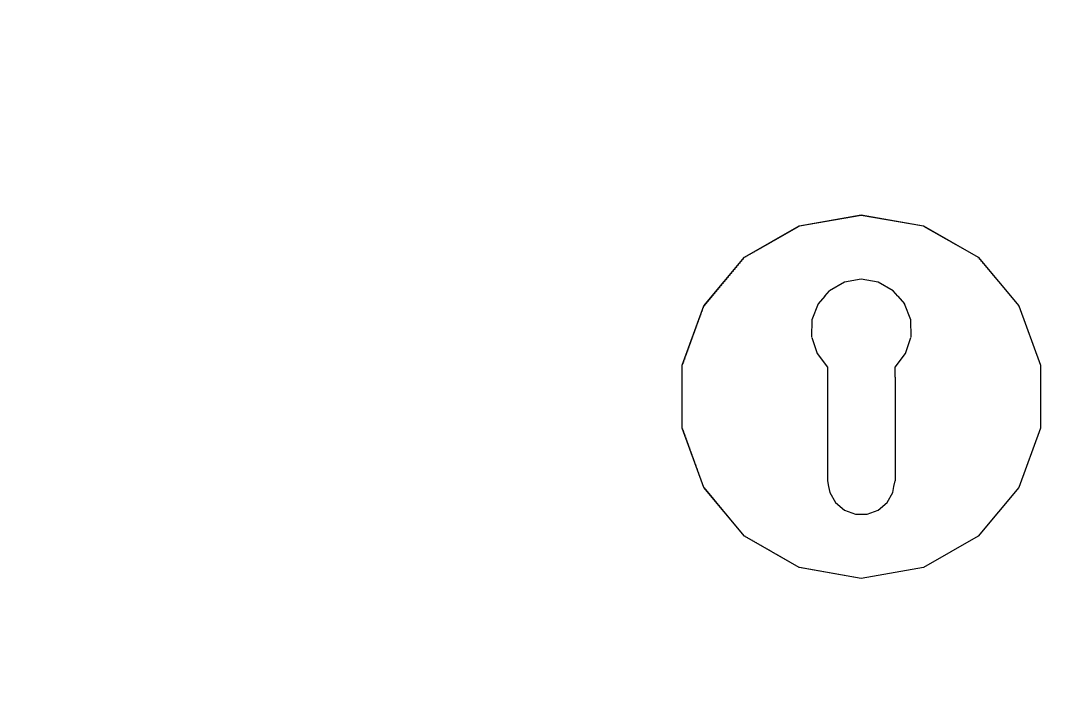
# Model space of a CAD drawing. Header units: millimetres. Extents: x -15634 to 67596, y -3027 to 55843.
# Drawn here: x 22991.6 to 23145.6, y 6479.5 to 6581.4 of the extents above; entities that cross this region are included whole.
import ezdxf

# ---------------------------------------------------------------- set-up
doc = ezdxf.new("R2010")
doc.units = ezdxf.units.MM
doc.header["$MEASUREMENT"] = 0
doc.set_wipeout_variables(frame=1)
doc.linetypes.add('Wipeout_Contour', pattern=[1000, 0, -1000])
doc.layers.add('Dimensioning - General', color=7, linetype='Continuous')
doc.layers.add('Structural - Bearing', color=7, linetype='Continuous')
for name, color, linetype, lineweight, true_color in [('Dimensioning - General_Pen_No__61', 7, 'Continuous', 20, 0x6a6a6a), ('Dimensioning - General_Pen_No__88', 7, 'Continuous', 20, 0xfd4435), ('Structural - Bearing_Pen_No__82', 7, 'Continuous', 20, 0xaaaaaa)]:
    doc.layers.add(name, color=color, linetype=linetype, lineweight=lineweight, true_color=true_color)
doc.styles.add('GENERATED_STYLE_6', font='calibril.ttf')
doc.dimstyles.new('GENERATED_STYLE__3', dxfattribs={"dimtxt": 195.999997, "dimasz": 106.4, "dimexe": 0.18, "dimexo": 0.0625, "dimgap": 0.09, "dimtad": 1, "dimdec": 0, "dimlfac": 0.1, "dimzin": 0, "dimdsep": 46, "dimtxsty": 'GENERATED_STYLE_6', "dimblk": 'ARROWHEAD_2', "dimblk1": 'ARROWHEAD_2', "dimblk2": 'ARROWHEAD_2', "dimcen": 0.09, "dimse1": 1, "dimse2": 1, "dimclrd": 256, "dimclre": 256, "dimclrt": 256, "dimadec": 0, "dimazin": 0, "dimtfac": 1, "dimtdec": 4, "dimtmove": 0, "dimatfit": 3, "dimfxl": 1, "dimtolj": 1, "dimtzin": 0, "dimarcsym": 0})

# ---------------------------------------------------------------- blocks, each defined once
blk = doc.blocks.new('*D78')
at = {"layer": 'Dimensioning - General_Pen_No__61', "color": 251, "linetype": 'Continuous', "lineweight": 20, "true_color": 0x6a6a6a, "transparency": 16777216}
for p, q in [((27524.43, 5625.6), (27524.43, 7825.6)), ((27454.43, 5666.02), (27594.43, 5585.19)), ((27629.43, 5625.6), (27419.43, 5625.6)), ((27524.43, 5425.6), (27524.43, 5625.6)), ((27454.43, 5466.02), (27594.43, 5385.19))]:
    blk.add_line(p, q, dxfattribs=at)
blk = doc.blocks.new('ARROWHEAD_2')
at = {"color": 0, "linetype": 'Continuous', "lineweight": 0}
for p, q in [((-0.3781, -0.655), (0.3781, 0.655)), ((0, 0), (-1, 0))]:
    blk.add_line(p, q, dxfattribs=at)
blk = doc.blocks.new('*D79')
at = {"layer": 'Dimensioning - General_Pen_No__61', "color": 251, "linetype": 'Continuous', "lineweight": 20, "true_color": 0x6a6a6a, "transparency": 16777216}
for p, q in [((27524.43, 7825.6), (27524.43, 8095.6)), ((27454.43, 7866.02), (27594.43, 7785.19)), ((27629.43, 7825.6), (27419.43, 7825.6)), ((27524.43, 5625.6), (27524.43, 7825.6)), ((27454.43, 5666.02), (27594.43, 5585.19))]:
    blk.add_line(p, q, dxfattribs=at)
at = {"layer": 'Dimensioning - General_Pen_No__88', "color": 20, "lineweight": 20, "true_color": 0xfd4435, "transparency": 16777216, "char_height": 196, "attachment_point": 7, "rotation": 90, "style": 'GENERATED_STYLE_6'}
for s, insert in [('\\A1;{\\pql;\\fCalibri Light|b0|i0|c0|p34;27}', (27485.23, 7467.36)), ('\\A1;{\\pql;\\fCalibri Light|b0|i0|c0|p34;220}', (27485.23, 6487.27)), ('\\A1;{\\pql;\\fCalibri Light|b0|i0|c0|p34;20}', (27485.23, 5666.06))]:
    blk.add_mtext(s, dxfattribs=dict(at, insert=insert))
blk = doc.blocks.new('*D86')
at = {"layer": 'Dimensioning - General_Pen_No__61', "color": 251, "linetype": 'Continuous', "lineweight": 20, "true_color": 0x6a6a6a, "transparency": 16777216}
for p, q in [((28074.43, 5625.6), (28074.43, 8095.6)), ((28004.43, 5666.02), (28144.43, 5585.19)), ((28179.43, 5625.6), (27969.43, 5625.6)), ((28074.43, 5425.6), (28074.43, 5625.6)), ((28004.43, 5466.02), (28144.43, 5385.19))]:
    blk.add_line(p, q, dxfattribs=at)
blk = doc.blocks.new('*D87')
at = {"layer": 'Dimensioning - General_Pen_No__61', "color": 251, "linetype": 'Continuous', "lineweight": 20, "true_color": 0x6a6a6a, "transparency": 16777216}
for p, q in [((28004.43, 8136.02), (28144.43, 8055.19)), ((28179.43, 8095.6), (27969.43, 8095.6)), ((28074.43, 5625.6), (28074.43, 8095.6)), ((28004.43, 5666.02), (28144.43, 5585.19))]:
    blk.add_line(p, q, dxfattribs=at)
at = {"layer": 'Dimensioning - General_Pen_No__88', "color": 20, "lineweight": 20, "true_color": 0xfd4435, "transparency": 16777216, "char_height": 196, "attachment_point": 7, "rotation": 90, "style": 'GENERATED_STYLE_6'}
for s, insert in [('\\A1;{\\pql;\\fCalibri Light|b0|i0|c0|p34;20}', (28035.23, 7737.36)), ('\\A1;{\\pql;\\fCalibri Light|b0|i0|c0|p34;247}', (28035.23, 6622.27))]:
    blk.add_mtext(s, dxfattribs=dict(at, insert=insert))
blk = doc.blocks.new('*D121')
at = {"layer": 'Dimensioning - General_Pen_No__61', "color": 251, "linetype": 'Continuous', "lineweight": 20, "true_color": 0x6a6a6a, "transparency": 16777216}
for p, q in [((28624.43, 5625.6), (28624.43, 8295.6)), ((28554.43, 5666.02), (28694.43, 5585.19)), ((28729.43, 5625.6), (28519.43, 5625.6)), ((28624.43, 2955.6), (28624.43, 5625.6)), ((28554.43, 2996.02), (28694.43, 2915.19)), ((28729.43, 2955.6), (28519.43, 2955.6)), ((28624.43, 495.6), (28624.43, 2955.6))]:
    blk.add_line(p, q, dxfattribs=at)
at = {"layer": 'Dimensioning - General_Pen_No__88', "color": 20, "lineweight": 20, "true_color": 0xfd4435, "transparency": 16777216, "insert": (28585.23, 4052.27), "char_height": 196, "attachment_point": 7, "rotation": 90, "style": 'GENERATED_STYLE_6'}
blk.add_mtext('\\A1;{\\pql;\\fCalibri Light|b0|i0|c0|p34;267}', dxfattribs=at)
blk = doc.blocks.new('*D122')
at = {"layer": 'Dimensioning - General_Pen_No__61', "color": 251, "linetype": 'Continuous', "lineweight": 20, "true_color": 0x6a6a6a, "transparency": 16777216}
for p, q in [((28554.43, 8336.02), (28694.43, 8255.19)), ((28729.43, 8295.6), (28519.43, 8295.6)), ((28624.43, 5625.6), (28624.43, 8295.6)), ((28554.43, 5666.02), (28694.43, 5585.19))]:
    blk.add_line(p, q, dxfattribs=at)
at = {"layer": 'Dimensioning - General_Pen_No__88', "color": 20, "lineweight": 20, "true_color": 0xfd4435, "transparency": 16777216, "insert": (28585.23, 6722.27), "char_height": 196, "attachment_point": 7, "rotation": 90, "style": 'GENERATED_STYLE_6'}
blk.add_mtext('\\A1;{\\pql;\\fCalibri Light|b0|i0|c0|p34;267}', dxfattribs=at)
blk = doc.blocks.new('*D174')
at = {"layer": 'Dimensioning - General_Pen_No__61', "color": 251, "linetype": 'Continuous', "lineweight": 20, "true_color": 0x6a6a6a, "transparency": 16777216}
for p, q in [((35034.93, 5625.6), (35034.93, 7825.6)), ((34964.93, 5666.02), (35104.93, 5585.19)), ((35139.93, 5625.6), (34929.93, 5625.6)), ((35034.93, 5425.6), (35034.93, 5625.6)), ((34964.93, 5466.02), (35104.93, 5385.19))]:
    blk.add_line(p, q, dxfattribs=at)
blk = doc.blocks.new('*D175')
at = {"layer": 'Dimensioning - General_Pen_No__61', "color": 251, "linetype": 'Continuous', "lineweight": 20, "true_color": 0x6a6a6a, "transparency": 16777216}
for p, q in [((35034.93, 7825.6), (35034.93, 8095.6)), ((34964.93, 7866.02), (35104.93, 7785.19)), ((35139.93, 7825.6), (34929.93, 7825.6)), ((35034.93, 5625.6), (35034.93, 7825.6)), ((34964.93, 5666.02), (35104.93, 5585.19))]:
    blk.add_line(p, q, dxfattribs=at)
at = {"layer": 'Dimensioning - General_Pen_No__88', "color": 20, "lineweight": 20, "true_color": 0xfd4435, "transparency": 16777216, "char_height": 196, "attachment_point": 7, "rotation": 90, "style": 'GENERATED_STYLE_6'}
for s, insert in [('\\A1;{\\pql;\\fCalibri Light|b0|i0|c0|p34;27}', (34995.73, 7467.36)), ('\\A1;{\\pql;\\fCalibri Light|b0|i0|c0|p34;220}', (34995.73, 6487.27)), ('\\A1;{\\pql;\\fCalibri Light|b0|i0|c0|p34;20}', (34995.73, 5666.06))]:
    blk.add_mtext(s, dxfattribs=dict(at, insert=insert))
blk = doc.blocks.new('*D182')
at = {"layer": 'Dimensioning - General_Pen_No__61', "color": 251, "linetype": 'Continuous', "lineweight": 20, "true_color": 0x6a6a6a, "transparency": 16777216}
for p, q in [((35584.93, 5625.6), (35584.93, 8095.6)), ((35514.93, 5666.02), (35654.93, 5585.19)), ((35689.93, 5625.6), (35479.93, 5625.6)), ((35584.93, 5425.6), (35584.93, 5625.6)), ((35514.93, 5466.02), (35654.93, 5385.19))]:
    blk.add_line(p, q, dxfattribs=at)
blk = doc.blocks.new('*D183')
at = {"layer": 'Dimensioning - General_Pen_No__61', "color": 251, "linetype": 'Continuous', "lineweight": 20, "true_color": 0x6a6a6a, "transparency": 16777216}
for p, q in [((35514.93, 8136.02), (35654.93, 8055.19)), ((35689.93, 8095.6), (35479.93, 8095.6)), ((35584.93, 5625.6), (35584.93, 8095.6)), ((35514.93, 5666.02), (35654.93, 5585.19))]:
    blk.add_line(p, q, dxfattribs=at)
at = {"layer": 'Dimensioning - General_Pen_No__88', "color": 20, "lineweight": 20, "true_color": 0xfd4435, "transparency": 16777216, "char_height": 196, "attachment_point": 7, "rotation": 90, "style": 'GENERATED_STYLE_6'}
for s, insert in [('\\A1;{\\pql;\\fCalibri Light|b0|i0|c0|p34;20}', (35545.73, 7737.36)), ('\\A1;{\\pql;\\fCalibri Light|b0|i0|c0|p34;247}', (35545.73, 6622.27))]:
    blk.add_mtext(s, dxfattribs=dict(at, insert=insert))
blk = doc.blocks.new('*D217')
at = {"layer": 'Dimensioning - General_Pen_No__61', "color": 251, "linetype": 'Continuous', "lineweight": 20, "true_color": 0x6a6a6a, "transparency": 16777216}
for p, q in [((36134.93, 5625.6), (36134.93, 8295.6)), ((36064.93, 5666.02), (36204.93, 5585.19)), ((36239.93, 5625.6), (36029.93, 5625.6)), ((36134.93, 2955.6), (36134.93, 5625.6)), ((36064.93, 2996.02), (36204.93, 2915.19)), ((36239.93, 2955.6), (36029.93, 2955.6)), ((36134.93, 495.6), (36134.93, 2955.6))]:
    blk.add_line(p, q, dxfattribs=at)
at = {"layer": 'Dimensioning - General_Pen_No__88', "color": 20, "lineweight": 20, "true_color": 0xfd4435, "transparency": 16777216, "insert": (36095.73, 4052.27), "char_height": 196, "attachment_point": 7, "rotation": 90, "style": 'GENERATED_STYLE_6'}
blk.add_mtext('\\A1;{\\pql;\\fCalibri Light|b0|i0|c0|p34;267}', dxfattribs=at)
blk = doc.blocks.new('*D218')
at = {"layer": 'Dimensioning - General_Pen_No__61', "color": 251, "linetype": 'Continuous', "lineweight": 20, "true_color": 0x6a6a6a, "transparency": 16777216}
for p, q in [((36064.93, 8336.02), (36204.93, 8255.19)), ((36239.93, 8295.6), (36029.93, 8295.6)), ((36134.93, 5625.6), (36134.93, 8295.6)), ((36064.93, 5666.02), (36204.93, 5585.19))]:
    blk.add_line(p, q, dxfattribs=at)
at = {"layer": 'Dimensioning - General_Pen_No__88', "color": 20, "lineweight": 20, "true_color": 0xfd4435, "transparency": 16777216, "insert": (36095.73, 6722.27), "char_height": 196, "attachment_point": 7, "rotation": 90, "style": 'GENERATED_STYLE_6'}
blk.add_mtext('\\A1;{\\pql;\\fCalibri Light|b0|i0|c0|p34;267}', dxfattribs=at)

msp = doc.modelspace()

# ---------------------------------------------------------------- wipeouts: each hides what was drawn before it
at = {"color": 254, "linetype": 'Wipeout_Contour', "lineweight": 0, "ltscale": 168106.707315}
msp.add_wipeout([(23109.95, 6539.39), (23110.93, 6540.53), (23107.17, 6550.88), (23099.08, 6546.21), (23109, 6534.39), (23108.98, 6534.44), (23109.04, 6537)], dxfattribs=at).dxf.layer = 'Structural - Bearing'
at = {"color": 254, "linetype": 'Wipeout_Contour', "lineweight": 0, "ltscale": 120036.96051}
msp.add_wipeout([(23107.17, 6500.33), (23111.51, 6512.27), (23111.37, 6513.1), (23111.37, 6519.65), (23099.08, 6505)], dxfattribs=at).dxf.layer = 'Structural - Bearing'

# ---------------------------------------------------------------- next in the draw order: wipeouts: each hides what was drawn before it
at = {"color": 254, "linetype": 'Wipeout_Contour', "lineweight": 0, "ltscale": 144070.684257}
msp.add_wipeout([(23109.79, 6532.02), (23109, 6534.39), (23099.08, 6546.21), (23093.07, 6539.05), (23111.37, 6528.49), (23111.37, 6530)], dxfattribs=at).dxf.layer = 'Structural - Bearing'
at = {"color": 254, "linetype": 'Wipeout_Contour', "lineweight": 0, "ltscale": 96018.541888}
msp.add_wipeout([(23111.37, 6519.65), (23111.37, 6522.72), (23093.07, 6512.15), (23099.08, 6505)], dxfattribs=at).dxf.layer = 'Structural - Bearing'

# ---------------------------------------------------------------- next in the draw order: wipeouts: each hides what was drawn before it
at = {"color": 254, "linetype": 'Wipeout_Contour', "lineweight": 0, "ltscale": 96053.072873}
msp.add_wipeout([(23099.01, 6546.29), (23099.08, 6546.21), (23107.17, 6550.88), (23107.13, 6550.98)], dxfattribs=at).dxf.layer = 'Structural - Bearing'
at = {"color": 254, "linetype": 'Wipeout_Contour', "lineweight": 0, "ltscale": 96027.258441}
msp.add_wipeout([(23111.37, 6526.49), (23111.37, 6528.49), (23093.07, 6539.05), (23089.88, 6530.28)], dxfattribs=at).dxf.layer = 'Structural - Bearing'
at = {"color": 254, "linetype": 'Wipeout_Contour', "lineweight": 0, "ltscale": 96015.647787}
msp.add_wipeout([(23111.37, 6522.72), (23111.37, 6524.72), (23089.88, 6520.93), (23093.07, 6512.15)], dxfattribs=at).dxf.layer = 'Structural - Bearing'

# ---------------------------------------------------------------- next in the draw order: wipeouts: each hides what was drawn before it
at = {"color": 254, "linetype": 'Wipeout_Contour', "lineweight": 0, "ltscale": 144128.737543}
msp.add_wipeout([(23111.62, 6541.33), (23113.85, 6542.59), (23116.37, 6543.03), (23116.37, 6552.5), (23107.17, 6550.88), (23110.93, 6540.53)], dxfattribs=at).dxf.layer = 'Structural - Bearing'
at = {"color": 254, "linetype": 'Wipeout_Contour', "lineweight": 0, "ltscale": 96019.438179}
msp.add_wipeout([(23092.98, 6539.1), (23093.07, 6539.05), (23099.08, 6546.21), (23099.01, 6546.29)], dxfattribs=at).dxf.layer = 'Structural - Bearing'
at = {"color": 254, "linetype": 'Wipeout_Contour', "lineweight": 0, "ltscale": 96018.518203}
msp.add_wipeout([(23111.37, 6524.72), (23111.37, 6526.49), (23089.88, 6530.28), (23089.88, 6520.93)], dxfattribs=at).dxf.layer = 'Structural - Bearing'
at = {"color": 254, "linetype": 'Wipeout_Contour', "lineweight": 0, "ltscale": 192092.508109}
msp.add_wipeout([(23111.67, 6511.39), (23111.51, 6512.27), (23107.17, 6500.33), (23116.37, 6498.7), (23116.37, 6508.18), (23115.5, 6508.18), (23113.87, 6508.77), (23112.54, 6509.89)], dxfattribs=at).dxf.layer = 'Structural - Bearing'

# ---------------------------------------------------------------- next in the draw order: wipeouts: each hides what was drawn before it
at = {"color": 254, "linetype": 'Wipeout_Contour', "lineweight": 0, "ltscale": 96089.844789}
msp.add_wipeout([(23107.13, 6550.98), (23107.17, 6550.88), (23116.37, 6552.5), (23116.37, 6552.6)], dxfattribs=at).dxf.layer = 'Structural - Bearing'
at = {"color": 254, "linetype": 'Wipeout_Contour', "lineweight": 0, "ltscale": 95993.002603}
msp.add_wipeout([(23089.78, 6530.29), (23089.88, 6530.28), (23093.07, 6539.05), (23092.98, 6539.1)], dxfattribs=at).dxf.layer = 'Structural - Bearing'
at = {"color": 254, "linetype": 'Wipeout_Contour', "lineweight": 0, "ltscale": 192144.737634}
msp.add_wipeout([(23117.24, 6508.18), (23116.37, 6508.18), (23116.37, 6498.7), (23125.57, 6500.33), (23121.22, 6512.27), (23121.07, 6511.39), (23120.2, 6509.89), (23118.87, 6508.77)], dxfattribs=at).dxf.layer = 'Structural - Bearing'
at = {"color": 254, "linetype": 'Wipeout_Contour', "lineweight": 0, "ltscale": 96003.093694}
msp.add_wipeout([(23107.13, 6500.23), (23107.17, 6500.33), (23099.08, 6505), (23099.01, 6504.92)], dxfattribs=at).dxf.layer = 'Structural - Bearing'

# ---------------------------------------------------------------- next in the draw order: linework, layer by layer
at = {"layer": 'Structural - Bearing_Pen_No__82', "color": 253, "linetype": 'Continuous', "lineweight": 20, "true_color": 0xaaaaaa}
for p, q in [((23099.01, 6546.29), (23107.13, 6550.98)), ((23092.98, 6539.1), (23099.01, 6546.29))]:
    msp.add_line(p, q, dxfattribs=at)

# ---------------------------------------------------------------- next in the draw order: wipeouts: each hides what was drawn before it
at = {"color": 254, "linetype": 'Wipeout_Contour', "lineweight": 0, "ltscale": 144172.072657}
msp.add_wipeout([(23118.89, 6542.59), (23121.11, 6541.33), (23121.8, 6540.53), (23125.57, 6550.88), (23116.37, 6552.5), (23116.37, 6543.03)], dxfattribs=at).dxf.layer = 'Structural - Bearing'
at = {"color": 254, "linetype": 'Wipeout_Contour', "lineweight": 0, "ltscale": 120118.724687}
msp.add_wipeout([(23133.66, 6505), (23121.37, 6519.65), (23121.37, 6513.1), (23121.22, 6512.27), (23125.57, 6500.33)], dxfattribs=at).dxf.layer = 'Structural - Bearing'
at = {"color": 254, "linetype": 'Wipeout_Contour', "lineweight": 0, "ltscale": 95982.332615}
msp.add_wipeout([(23099.01, 6504.92), (23099.08, 6505), (23093.07, 6512.15), (23092.98, 6512.1)], dxfattribs=at).dxf.layer = 'Structural - Bearing'
at = {"color": 254, "linetype": 'Wipeout_Contour', "lineweight": 0, "ltscale": 96033.029339}
msp.add_wipeout([(23116.37, 6498.6), (23116.37, 6498.7), (23107.17, 6500.33), (23107.13, 6500.23)], dxfattribs=at).dxf.layer = 'Structural - Bearing'

# ---------------------------------------------------------------- next in the draw order: linework, layer by layer
at = {"layer": 'Structural - Bearing_Pen_No__82', "color": 253, "linetype": 'Continuous', "lineweight": 20, "true_color": 0xaaaaaa}
msp.add_line((23107.13, 6500.23), (23099.01, 6504.92), dxfattribs=at)

# ---------------------------------------------------------------- next in the draw order: wipeouts: each hides what was drawn before it
at = {"color": 254, "linetype": 'Wipeout_Contour', "lineweight": 0, "ltscale": 96125.324768}
msp.add_wipeout([(23116.37, 6552.6), (23116.37, 6552.5), (23125.57, 6550.88), (23125.6, 6550.98)], dxfattribs=at).dxf.layer = 'Structural - Bearing'
at = {"color": 254, "linetype": 'Wipeout_Contour', "lineweight": 0, "ltscale": 95973.256542}
msp.add_wipeout([(23092.98, 6512.1), (23093.07, 6512.15), (23089.88, 6520.93), (23089.78, 6520.92)], dxfattribs=at).dxf.layer = 'Structural - Bearing'
at = {"color": 254, "linetype": 'Wipeout_Contour', "lineweight": 0, "ltscale": 96068.529689}
msp.add_wipeout([(23125.6, 6500.23), (23125.57, 6500.33), (23116.37, 6498.7), (23116.37, 6498.6)], dxfattribs=at).dxf.layer = 'Structural - Bearing'

# ---------------------------------------------------------------- next in the draw order: linework, layer by layer
at = {"layer": 'Structural - Bearing_Pen_No__82', "color": 253, "linetype": 'Continuous', "lineweight": 20, "true_color": 0xaaaaaa}
for p, q in [((23107.13, 6550.98), (23116.37, 6552.6)), ((23099.01, 6504.92), (23092.98, 6512.1)), ((23116.37, 6498.6), (23107.13, 6500.23))]:
    msp.add_line(p, q, dxfattribs=at)

# ---------------------------------------------------------------- next in the draw order: wipeouts: each hides what was drawn before it
at = {"color": 254, "linetype": 'Wipeout_Contour', "lineweight": 0, "ltscale": 168226.100207}
msp.add_wipeout([(23122.78, 6539.39), (23123.7, 6537), (23123.76, 6534.44), (23123.74, 6534.39), (23133.66, 6546.21), (23125.57, 6550.88), (23121.8, 6540.53)], dxfattribs=at).dxf.layer = 'Structural - Bearing'
at = {"color": 254, "linetype": 'Wipeout_Contour', "lineweight": 0, "ltscale": 95976.965708}
msp.add_wipeout([(23089.78, 6520.92), (23089.88, 6520.93), (23089.88, 6530.28), (23089.78, 6530.29)], dxfattribs=at).dxf.layer = 'Structural - Bearing'

# ---------------------------------------------------------------- next in the draw order: linework, layer by layer
at = {"layer": 'Structural - Bearing_Pen_No__82', "color": 253, "linetype": 'Continuous', "lineweight": 20, "true_color": 0xaaaaaa}
for p, q in [((23089.78, 6530.29), (23092.98, 6539.1)), ((23089.78, 6520.92), (23089.78, 6530.29)), ((23092.98, 6512.1), (23089.78, 6520.92))]:
    msp.add_line(p, q, dxfattribs=at)

# ---------------------------------------------------------------- next in the draw order: wipeouts: each hides what was drawn before it
at = {"color": 254, "linetype": 'Wipeout_Contour', "lineweight": 0, "ltscale": 96155.223553}
msp.add_wipeout([(23125.6, 6550.98), (23125.57, 6550.88), (23133.66, 6546.21), (23133.72, 6546.29)], dxfattribs=at).dxf.layer = 'Structural - Bearing'

# ---------------------------------------------------------------- next in the draw order: linework, layer by layer
at = {"layer": 'Structural - Bearing_Pen_No__82', "color": 253, "linetype": 'Continuous', "lineweight": 20, "true_color": 0xaaaaaa}
msp.add_line((23116.37, 6552.6), (23125.6, 6550.98), dxfattribs=at)

# ---------------------------------------------------------------- next in the draw order: wipeouts: each hides what was drawn before it
at = {"color": 254, "linetype": 'Wipeout_Contour', "lineweight": 0, "ltscale": 144197.027902}
msp.add_wipeout([(23122.95, 6532.02), (23121.37, 6530), (23121.37, 6528.49), (23139.66, 6539.05), (23133.66, 6546.21), (23123.74, 6534.39)], dxfattribs=at).dxf.layer = 'Structural - Bearing'

# ---------------------------------------------------------------- next in the draw order: wipeouts: each hides what was drawn before it
at = {"color": 254, "linetype": 'Wipeout_Contour', "lineweight": 0, "ltscale": 96175.948475}
msp.add_wipeout([(23133.72, 6546.29), (23133.66, 6546.21), (23139.66, 6539.05), (23139.75, 6539.1)], dxfattribs=at).dxf.layer = 'Structural - Bearing'

# ---------------------------------------------------------------- next in the draw order: linework, layer by layer
at = {"layer": 'Structural - Bearing_Pen_No__82', "color": 253, "linetype": 'Continuous', "lineweight": 20, "true_color": 0xaaaaaa}
msp.add_line((23125.6, 6550.98), (23133.72, 6546.29), dxfattribs=at)

# ---------------------------------------------------------------- next in the draw order: wipeouts: each hides what was drawn before it
at = {"color": 254, "linetype": 'Wipeout_Contour', "lineweight": 0, "ltscale": 96142.612299}
msp.add_wipeout([(23121.37, 6528.49), (23121.37, 6526.49), (23142.86, 6530.28), (23139.66, 6539.05)], dxfattribs=at).dxf.layer = 'Structural - Bearing'

# ---------------------------------------------------------------- next in the draw order: wipeouts: each hides what was drawn before it
at = {"color": 254, "linetype": 'Wipeout_Contour', "lineweight": 0, "ltscale": 96185.006018}
msp.add_wipeout([(23139.75, 6539.1), (23139.66, 6539.05), (23142.86, 6530.28), (23142.96, 6530.29)], dxfattribs=at).dxf.layer = 'Structural - Bearing'

# ---------------------------------------------------------------- next in the draw order: linework, layer by layer
at = {"layer": 'Structural - Bearing_Pen_No__82', "color": 253, "linetype": 'Continuous', "lineweight": 20, "true_color": 0xaaaaaa}
msp.add_line((23133.72, 6546.29), (23139.75, 6539.1), dxfattribs=at)

# ---------------------------------------------------------------- next in the draw order: wipeouts: each hides what was drawn before it
at = {"color": 254, "linetype": 'Wipeout_Contour', "lineweight": 0, "ltscale": 96139.745793}
msp.add_wipeout([(23121.37, 6526.49), (23121.37, 6524.72), (23142.86, 6520.93), (23142.86, 6530.28)], dxfattribs=at).dxf.layer = 'Structural - Bearing'

# ---------------------------------------------------------------- next in the draw order: wipeouts: each hides what was drawn before it
at = {"color": 254, "linetype": 'Wipeout_Contour', "lineweight": 0, "ltscale": 96131.021166}
msp.add_wipeout([(23121.37, 6524.72), (23121.37, 6522.72), (23139.66, 6512.15), (23142.86, 6520.93)], dxfattribs=at).dxf.layer = 'Structural - Bearing'

# ---------------------------------------------------------------- next in the draw order: wipeouts: each hides what was drawn before it
at = {"color": 254, "linetype": 'Wipeout_Contour', "lineweight": 0, "ltscale": 96181.304446}
msp.add_wipeout([(23142.96, 6530.29), (23142.86, 6530.28), (23142.86, 6520.93), (23142.96, 6520.92)], dxfattribs=at).dxf.layer = 'Structural - Bearing'
at = {"color": 254, "linetype": 'Wipeout_Contour', "lineweight": 0, "ltscale": 96116.558009}
msp.add_wipeout([(23121.37, 6522.72), (23121.37, 6519.65), (23133.66, 6505), (23139.66, 6512.15)], dxfattribs=at).dxf.layer = 'Structural - Bearing'

# ---------------------------------------------------------------- next in the draw order: linework, layer by layer
at = {"layer": 'Structural - Bearing_Pen_No__82', "color": 253, "linetype": 'Continuous', "lineweight": 20, "true_color": 0xaaaaaa}
msp.add_line((23139.75, 6539.1), (23142.96, 6530.29), dxfattribs=at)

# ---------------------------------------------------------------- next in the draw order: wipeouts: each hides what was drawn before it
at = {"color": 254, "linetype": 'Wipeout_Contour', "lineweight": 0, "ltscale": 648557.691235}
msp.add_wipeout([(23109.04, 6537), (23108.98, 6534.44), (23109.79, 6532.02), (23111.37, 6530), (23111.37, 6513.1), (23111.67, 6511.39), (23112.54, 6509.89), (23113.87, 6508.77), (23115.5, 6508.18), (23117.24, 6508.18), (23118.87, 6508.77), (23120.2, 6509.89), (23121.07, 6511.39), (23121.37, 6513.1), (23121.37, 6530), (23122.95, 6532.02), (23123.74, 6534.39), (23123.76, 6534.44), (23123.7, 6537), (23122.78, 6539.39), (23121.8, 6540.53), (23121.11, 6541.33), (23118.89, 6542.59), (23116.37, 6543.03), (23113.85, 6542.59), (23111.62, 6541.33), (23109.95, 6539.39)], dxfattribs=at).dxf.layer = 'Structural - Bearing'
at = {"color": 254, "linetype": 'Wipeout_Contour', "lineweight": 0, "ltscale": 96165.2982}
msp.add_wipeout([(23142.96, 6520.92), (23142.86, 6520.93), (23139.66, 6512.15), (23139.75, 6512.1)], dxfattribs=at).dxf.layer = 'Structural - Bearing'
at = {"color": 254, "linetype": 'Wipeout_Contour', "lineweight": 0, "ltscale": 96105.295889}
msp.add_wipeout([(23133.72, 6504.92), (23133.66, 6505), (23125.57, 6500.33), (23125.6, 6500.23)], dxfattribs=at).dxf.layer = 'Structural - Bearing'

# ---------------------------------------------------------------- next in the draw order: linework, layer by layer
at = {"layer": 'Structural - Bearing_Pen_No__82', "color": 253, "linetype": 'Continuous', "lineweight": 20, "true_color": 0xaaaaaa}
for p, q in [((23116.37, 6543.03), (23113.85, 6542.59)), ((23118.89, 6542.59), (23116.37, 6543.03)), ((23110.93, 6540.53), (23111.62, 6541.33)), ((23113.85, 6542.59), (23111.62, 6541.33)), ((23121.11, 6541.33), (23118.89, 6542.59)), ((23121.8, 6540.53), (23121.11, 6541.33)), ((23110.93, 6540.53), (23109.95, 6539.39)), ((23121.8, 6540.53), (23122.78, 6539.39)), ((23109.95, 6539.39), (23109.04, 6537)), ((23123.7, 6537), (23122.78, 6539.39)), ((23109.04, 6537), (23108.98, 6534.44)), ((23123.76, 6534.44), (23123.7, 6537)), ((23109, 6534.39), (23109.79, 6532.02)), ((23122.95, 6532.02), (23123.74, 6534.39)), ((23109.79, 6532.02), (23111.37, 6530)), ((23121.37, 6530), (23122.95, 6532.02)), ((23111.37, 6530), (23111.37, 6528.49)), ((23121.37, 6528.49), (23121.37, 6530)), ((23142.96, 6530.29), (23142.96, 6520.92)), ((23111.37, 6528.49), (23111.37, 6526.49)), ((23121.37, 6528.49), (23121.37, 6526.49)), ((23111.37, 6526.49), (23111.37, 6524.72)), ((23121.37, 6526.49), (23121.37, 6524.72)), ((23111.37, 6524.72), (23111.37, 6522.72)), ((23121.37, 6524.72), (23121.37, 6522.72)), ((23111.37, 6522.72), (23111.37, 6519.65)), ((23121.37, 6522.72), (23121.37, 6519.65)), ((23111.37, 6519.65), (23111.37, 6513.1)), ((23121.37, 6519.65), (23121.37, 6513.1)), ((23111.37, 6513.1), (23111.51, 6512.27)), ((23111.51, 6512.27), (23111.67, 6511.39)), ((23121.07, 6511.39), (23121.22, 6512.27)), ((23121.22, 6512.27), (23121.37, 6513.1)), ((23111.67, 6511.39), (23112.54, 6509.89)), ((23120.2, 6509.89), (23121.07, 6511.39)), ((23112.54, 6509.89), (23113.87, 6508.77)), ((23118.87, 6508.77), (23120.2, 6509.89)), ((23113.87, 6508.77), (23115.5, 6508.18)), ((23115.5, 6508.18), (23116.37, 6508.18)), ((23116.37, 6508.18), (23117.24, 6508.18)), ((23117.24, 6508.18), (23118.87, 6508.77)), ((23125.6, 6500.23), (23116.37, 6498.6))]:
    msp.add_line(p, q, dxfattribs=at)

# ---------------------------------------------------------------- next in the draw order: wipeouts: each hides what was drawn before it
at = {"color": 254, "linetype": 'Wipeout_Contour', "lineweight": 0, "ltscale": 96138.901484}
msp.add_wipeout([(23139.75, 6512.1), (23139.66, 6512.15), (23133.66, 6505), (23133.72, 6504.92)], dxfattribs=at).dxf.layer = 'Structural - Bearing'

# ---------------------------------------------------------------- next in the draw order: linework, layer by layer
at = {"layer": 'Structural - Bearing_Pen_No__82', "color": 253, "linetype": 'Continuous', "lineweight": 20, "true_color": 0xaaaaaa}
for p, q in [((23142.96, 6520.92), (23139.75, 6512.1)), ((23139.75, 6512.1), (23133.72, 6504.92)), ((23133.72, 6504.92), (23125.6, 6500.23))]:
    msp.add_line(p, q, dxfattribs=at)

# ---------------------------------------------------------------- next in the draw order: dimensions: what is measured, and where the dimension line sits
at = {"layer": 'Dimensioning - General', "color": 251, "linetype": 'Continuous', "lineweight": 20, "true_color": 0x6a6a6a}
for base, p1, p2, picture, middle in [((28624.43, 8295.6), (2617.15, 5625.6), (2532.81, 8295.6), '*D122', (28487.23, 6946.4)), ((36134.93, 8295.6), (10127.64, 5625.6), (10043.31, 8295.6), '*D218', (35997.73, 6946.4)), ((28624.43, 5625.6), (2627.69, 2955.6), (2617.15, 5625.6), '*D121', (28487.23, 4276.4)), ((36134.93, 5625.6), (10138.18, 2955.6), (10127.64, 5625.6), '*D217', (35997.73, 4276.4)), ((28074.43, 8095.6), (-168.35, 5625.6), (221.05, 8095.6), '*D87', (27937.23, 6846.4)), ((35584.93, 8095.6), (7342.14, 5625.6), (7731.54, 8095.6), '*D183', (35447.73, 6846.4)), ((27524.43, 7825.6), (261.92, 5625.6), (-309.9, 7825.6), '*D79', (27387.23, 6711.4)), ((35034.93, 7825.6), (261.92, 5625.6), (-309.9, 7825.6), '*D175', (34897.73, 6711.4)), ((28074.43, 5625.6), (-168.35, 5425.6), (-168.35, 5625.6), '*D86', (27937.23, 5216.78)), ((35584.93, 5625.6), (7342.14, 5425.6), (7342.14, 5625.6), '*D182', (35447.73, 5216.78)), ((27524.43, 5625.6), (274.82, 5425.6), (261.92, 5625.6), '*D78', (27387.23, 5815.49)), ((35034.93, 5625.6), (274.82, 5425.6), (261.92, 5625.6), '*D174', (34897.73, 5815.49))]:
    dim = msp.add_linear_dim(base=base, p1=p1, p2=p2, angle=90, dimstyle='GENERATED_STYLE__3', dxfattribs=at)
    dim.commit()
    dim.dimension.update_dxf_attribs({"geometry": picture, "text_midpoint": middle, "dimtype": 160, "text_rotation": 90})

doc.saveas('drawing.dxf')
